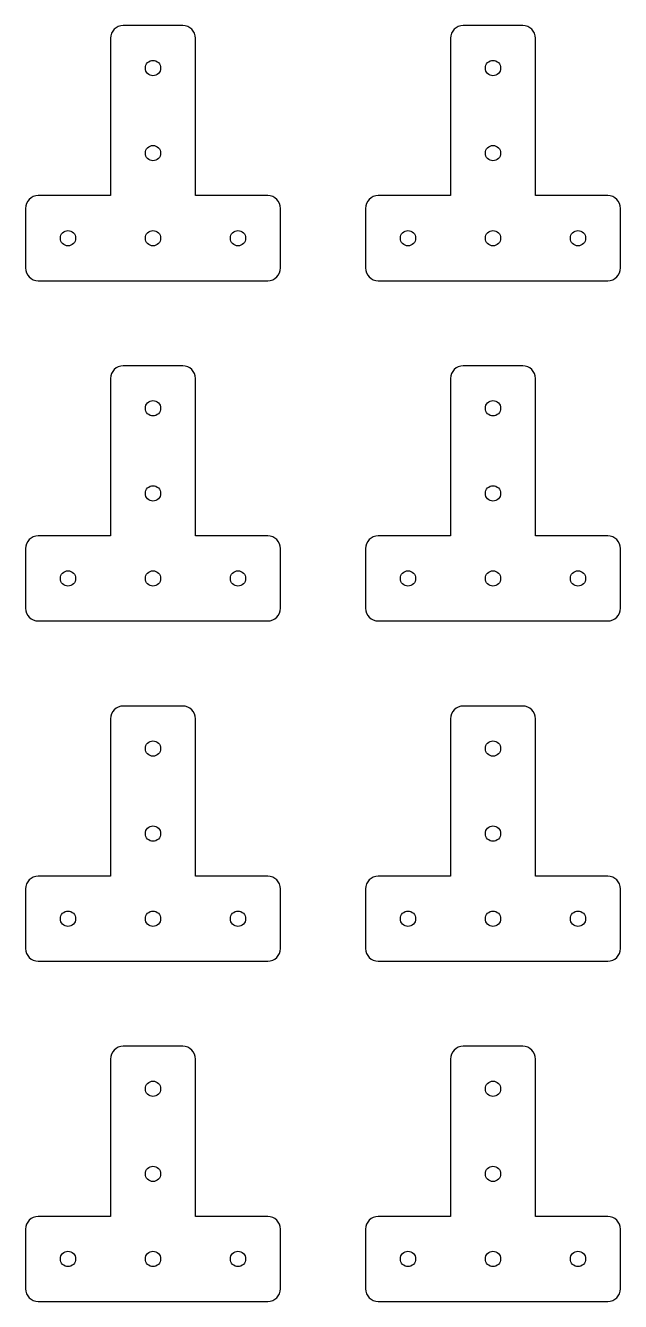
# Model space of a CAD drawing. Header units: millimetres. Extents: x -30 to 110, y -10 to 290.
import ezdxf

# ---------------------------------------------------------------- set-up
doc = ezdxf.new("R2010")
doc.units = ezdxf.units.MM

msp = doc.modelspace()

# ---------------------------------------------------------------- linework, layer by layer
at = {"color": 7, "linetype": 'Continuous', "lineweight": 25}
for p, q in [((7, 290), (-7, 290)), ((87, 290), (73, 290)), ((-10, 287), (-10, 250)), ((10, 250), (10, 287)), ((70, 287), (70, 250)), ((90, 250), (90, 287)), ((-10, 250), (-27, 250)), ((27, 250), (10, 250)), ((70, 250), (53, 250)), ((107, 250), (90, 250)), ((-30, 247), (-30, 233)), ((30, 233), (30, 247)), ((50, 247), (50, 233)), ((110, 233), (110, 247)), ((-27, 230), (27, 230)), ((53, 230), (107, 230)), ((7, 210), (-7, 210)), ((87, 210), (73, 210)), ((-10, 207), (-10, 170)), ((10, 170), (10, 207)), ((70, 207), (70, 170)), ((90, 170), (90, 207)), ((-10, 170), (-27, 170)), ((27, 170), (10, 170)), ((70, 170), (53, 170)), ((107, 170), (90, 170)), ((-30, 167), (-30, 153)), ((30, 153), (30, 167)), ((50, 167), (50, 153)), ((110, 153), (110, 167)), ((-27, 150), (27, 150)), ((53, 150), (107, 150)), ((7, 130), (-7, 130)), ((87, 130), (73, 130)), ((-10, 127), (-10, 90)), ((10, 90), (10, 127)), ((70, 127), (70, 90)), ((90, 90), (90, 127)), ((-10, 90), (-27, 90)), ((27, 90), (10, 90)), ((70, 90), (53, 90)), ((107, 90), (90, 90)), ((-30, 87), (-30, 73)), ((30, 73), (30, 87)), ((50, 87), (50, 73)), ((110, 73), (110, 87)), ((-27, 70), (27, 70)), ((53, 70), (107, 70)), ((7, 50), (-7, 50)), ((87, 50), (73, 50)), ((-10, 47), (-10, 10)), ((10, 10), (10, 47)), ((70, 47), (70, 10)), ((90, 10), (90, 47)), ((-10, 10), (-27, 10)), ((27, 10), (10, 10)), ((70, 10), (53, 10)), ((107, 10), (90, 10)), ((-30, 7), (-30, -7)), ((30, -7), (30, 7)), ((50, 7), (50, -7)), ((110, -7), (110, 7)), ((-27, -10), (27, -10)), ((53, -10), (107, -10))]:
    msp.add_line(p, q, dxfattribs=at)
for centre in [(0, 280), (80, 280), (0, 260), (80, 260), (-20, 240), (0, 240), (20, 240), (60, 240), (80, 240), (100, 240), (0, 200), (80, 200), (0, 180), (80, 180), (-20, 160), (0, 160), (20, 160), (60, 160), (80, 160), (100, 160), (0, 120), (80, 120), (0, 100), (80, 100), (-20, 80), (0, 80), (20, 80), (60, 80), (80, 80), (100, 80), (0, 40), (80, 40), (0, 20), (80, 20), (-20, 0), (0, 0), (20, 0), (60, 0), (80, 0), (100, 0)]:
    msp.add_circle(centre, 1.8, dxfattribs=at)
for centre, start, end in [((-7, 287), 90, 180), ((7, 287), 0, 90), ((73, 287), 90, 180), ((87, 287), 0, 90), ((-27, 247), 90, 180), ((27, 247), 0, 90), ((53, 247), 90, 180), ((107, 247), 0, 90), ((-27, 233), 180, 270), ((27, 233), 270, 0), ((53, 233), 180, 270), ((107, 233), 270, 0), ((-7, 207), 90, 180), ((7, 207), 0, 90), ((73, 207), 90, 180), ((87, 207), 0, 90), ((-27, 167), 90, 180), ((27, 167), 0, 90), ((53, 167), 90, 180), ((107, 167), 0, 90), ((-27, 153), 180, 270), ((27, 153), 270, 0), ((53, 153), 180, 270), ((107, 153), 270, 0), ((-7, 127), 90, 180), ((7, 127), 0, 90), ((73, 127), 90, 180), ((87, 127), 0, 90), ((-27, 87), 90, 180), ((27, 87), 0, 90), ((53, 87), 90, 180), ((107, 87), 0, 90), ((-27, 73), 180, 270), ((27, 73), 270, 0), ((53, 73), 180, 270), ((107, 73), 270, 0), ((-7, 47), 90, 180), ((7, 47), 0, 90), ((73, 47), 90, 180), ((87, 47), 0, 90), ((-27, 7), 90, 180), ((27, 7), 0, 90), ((53, 7), 90, 180), ((107, 7), 0, 90), ((-27, -7), 180, 270), ((27, -7), 270, 0), ((53, -7), 180, 270), ((107, -7), 270, 0)]:
    msp.add_arc(centre, 3, start, end, dxfattribs=at)

doc.saveas('drawing.dxf')
